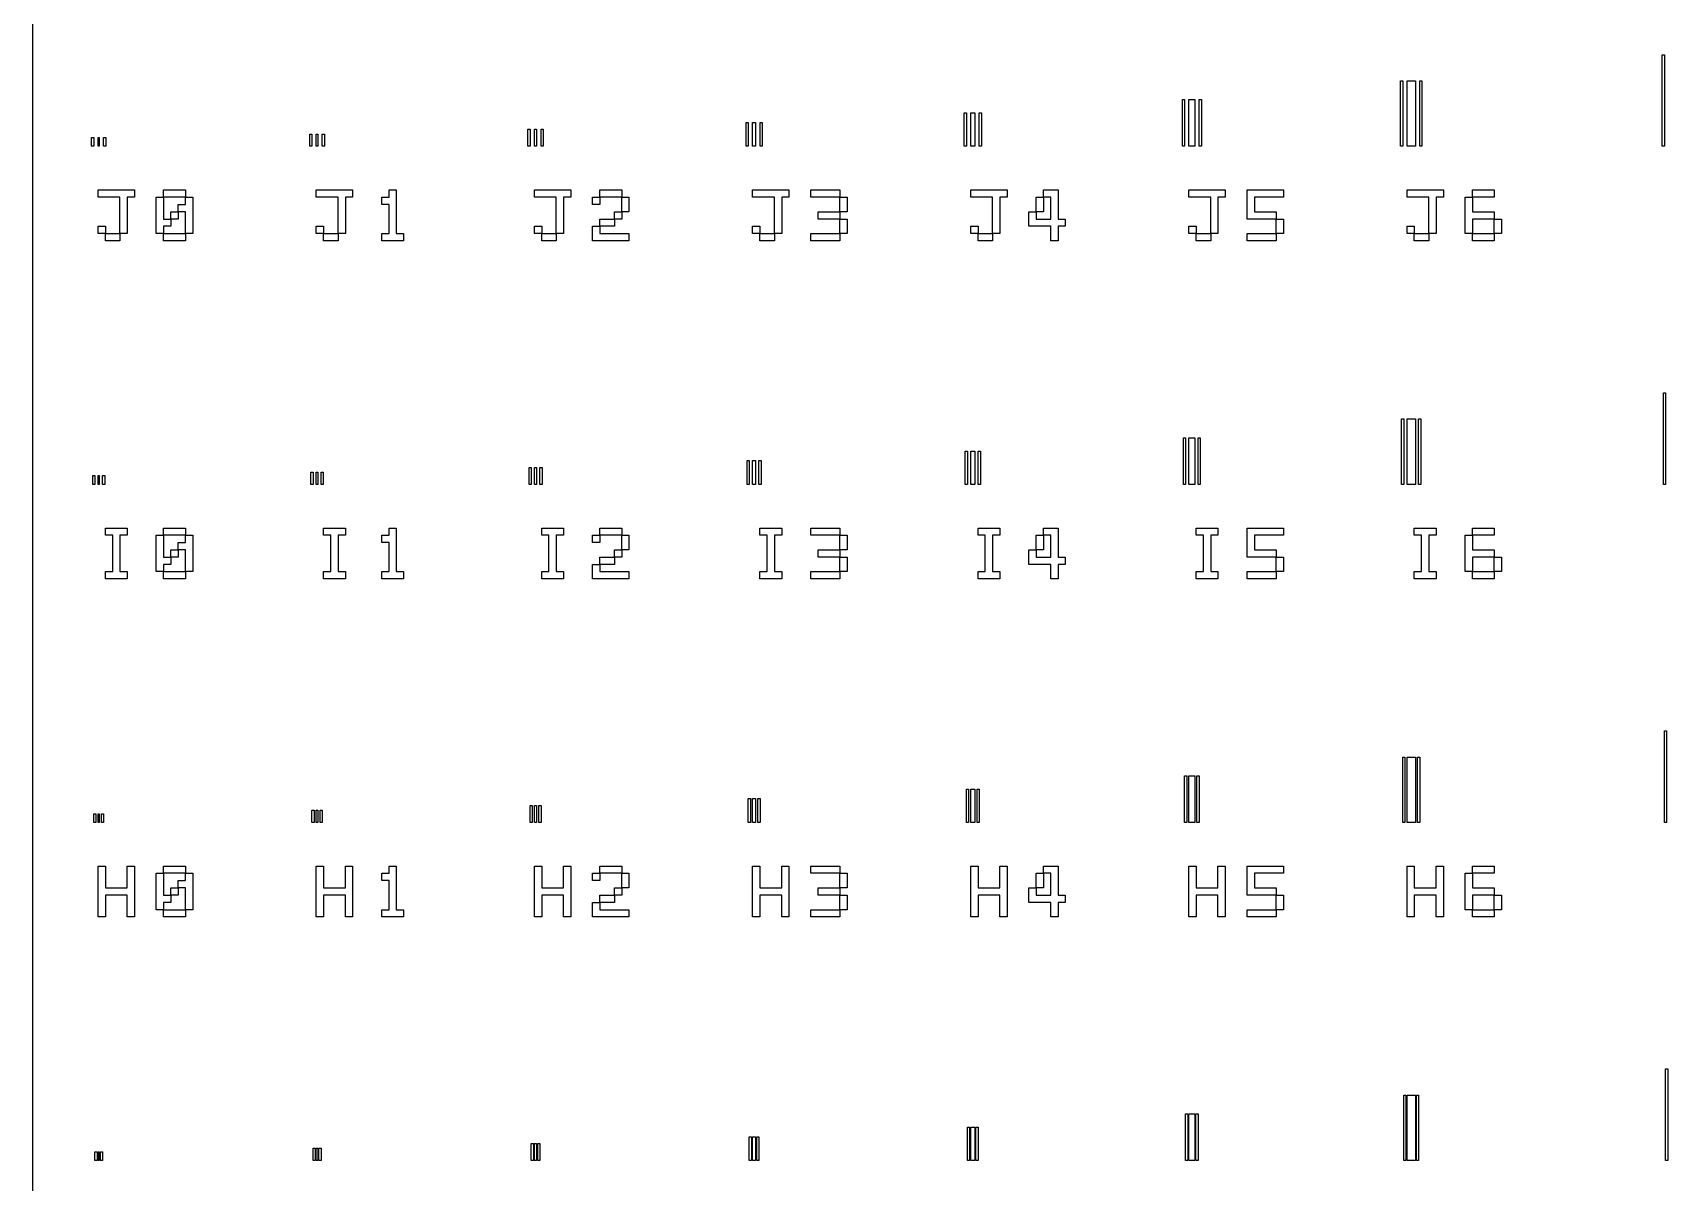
# Model space of a CAD drawing. Extents: x 0 to 3000, y 0 to 2000.
# Drawn here: x 0 to 750, y 990 to 1517 of the extents above; entities that cross this region are included whole.
import ezdxf

# ---------------------------------------------------------------- set-up
doc = ezdxf.new("R2010")
doc.units = 0
doc.layers.add('L0D0', color=2, linetype='CONTINUOUS')
doc.layers.add('L1D0', color=1, linetype='CONTINUOUS')

msp = doc.modelspace()

# ---------------------------------------------------------------- linework, layer by layer
at = {"layer": 'L0D0'}
msp.add_lwpolyline([(0, 0), (0, 2000), (3000, 2000), (3000, 0)], close=True, dxfattribs=at)
at = {"layer": 'L1D0'}
for points in [[(747, 1465), (747, 1507), (748, 1507), (748, 1465)], [(627, 1465), (627, 1495), (628, 1495), (628, 1465)], [(630, 1465), (630, 1495), (633.8, 1495), (633.8, 1465)], [(635.8, 1465), (635.8, 1495), (636.8, 1495), (636.8, 1465)], [(527, 1465), (527, 1486.4), (528, 1486.4), (528, 1465)], [(530, 1465), (530, 1486.4), (532.7, 1486.4), (532.7, 1465)], [(534.7, 1465), (534.7, 1486.4), (535.7, 1486.4), (535.7, 1465)], [(427, 1465), (427, 1480.3), (428, 1480.3), (428, 1465)], [(430, 1465), (430, 1480.3), (431.9, 1480.3), (431.9, 1465)], [(433.9, 1465), (433.9, 1480.3), (434.9, 1480.3), (434.9, 1465)], [(127, 1465), (127, 1470.6), (128, 1470.6), (128, 1465)], [(130, 1465), (130, 1470.6), (130.7, 1470.6), (130.7, 1465)], [(132.7, 1465), (132.7, 1470.6), (133.7, 1470.6), (133.7, 1465)], [(227, 1465), (227, 1472.8), (228, 1472.8), (228, 1465)], [(230, 1465), (230, 1472.8), (231, 1472.8), (231, 1465)], [(233, 1465), (233, 1472.8), (234, 1472.8), (234, 1465)], [(327, 1465), (327, 1475.9), (328, 1475.9), (328, 1465)], [(330, 1465), (330, 1475.9), (331.4, 1475.9), (331.4, 1465)], [(333.4, 1465), (333.4, 1475.9), (334.4, 1475.9), (334.4, 1465)], [(27, 1465), (27, 1469), (28, 1469), (28, 1465)], [(30, 1465), (30, 1469), (30.5, 1469), (30.5, 1465)], [(32.5, 1465), (32.5, 1469), (33.5, 1469), (33.5, 1465)], [(40, 1425), (40, 1428.333), (40, 1431.667), (40, 1435), (40, 1438.333), (40, 1441.667), (36.667, 1441.667), (33.333, 1441.667), (30, 1441.667), (30, 1445), (33.333, 1445), (36.667, 1445), (40, 1445), (43.333, 1445), (46.667, 1445), (46.667, 1441.667), (43.333, 1441.667), (43.333, 1438.333), (43.333, 1435), (43.333, 1431.667), (43.333, 1428.333), (43.333, 1425)], [(56.667, 1425), (56.667, 1428.333), (56.667, 1431.667), (56.667, 1435), (56.667, 1438.333), (56.667, 1441.667), (60, 1441.667), (60, 1438.333), (60, 1435), (60, 1431.667), (63.333, 1431.667), (63.333, 1428.333), (60, 1428.333), (60, 1425)], [(60, 1441.667), (60, 1445), (63.333, 1445), (66.667, 1445), (70, 1445), (70, 1441.667), (66.667, 1441.667), (63.333, 1441.667)], [(70, 1425), (70, 1428.333), (70, 1431.667), (70, 1435), (66.667, 1435), (66.667, 1438.333), (70, 1438.333), (70, 1441.667), (73.333, 1441.667), (73.333, 1438.333), (73.333, 1435), (73.333, 1431.667), (73.333, 1428.333), (73.333, 1425)], [(140, 1425), (140, 1428.333), (140, 1431.667), (140, 1435), (140, 1438.333), (140, 1441.667), (136.667, 1441.667), (133.333, 1441.667), (130, 1441.667), (130, 1445), (133.333, 1445), (136.667, 1445), (140, 1445), (143.333, 1445), (146.667, 1445), (146.667, 1441.667), (143.333, 1441.667), (143.333, 1438.333), (143.333, 1435), (143.333, 1431.667), (143.333, 1428.333), (143.333, 1425)], [(160, 1421.667), (160, 1425), (163.333, 1425), (163.333, 1428.333), (163.333, 1431.667), (163.333, 1435), (163.333, 1438.333), (160, 1438.333), (160, 1441.667), (163.333, 1441.667), (163.333, 1445), (166.667, 1445), (166.667, 1441.667), (166.667, 1438.333), (166.667, 1435), (166.667, 1431.667), (166.667, 1428.333), (166.667, 1425), (170, 1425), (170, 1421.667), (166.667, 1421.667), (163.333, 1421.667)], [(240, 1425), (240, 1428.333), (240, 1431.667), (240, 1435), (240, 1438.333), (240, 1441.667), (236.667, 1441.667), (233.333, 1441.667), (230, 1441.667), (230, 1445), (233.333, 1445), (236.667, 1445), (240, 1445), (243.333, 1445), (246.667, 1445), (246.667, 1441.667), (243.333, 1441.667), (243.333, 1438.333), (243.333, 1435), (243.333, 1431.667), (243.333, 1428.333), (243.333, 1425)], [(256.667, 1438.333), (256.667, 1441.667), (260, 1441.667), (260, 1438.333)], [(260, 1441.667), (260, 1445), (263.333, 1445), (266.667, 1445), (270, 1445), (270, 1441.667), (266.667, 1441.667), (263.333, 1441.667)], [(270, 1435), (270, 1438.333), (270, 1441.667), (273.333, 1441.667), (273.333, 1438.333), (273.333, 1435)], [(340, 1425), (340, 1428.333), (340, 1431.667), (340, 1435), (340, 1438.333), (340, 1441.667), (336.667, 1441.667), (333.333, 1441.667), (330, 1441.667), (330, 1445), (333.333, 1445), (336.667, 1445), (340, 1445), (343.333, 1445), (346.667, 1445), (346.667, 1441.667), (343.333, 1441.667), (343.333, 1438.333), (343.333, 1435), (343.333, 1431.667), (343.333, 1428.333), (343.333, 1425)], [(356.667, 1441.667), (356.667, 1445), (360, 1445), (363.333, 1445), (366.667, 1445), (370, 1445), (370, 1441.667), (366.667, 1441.667), (363.333, 1441.667), (360, 1441.667)], [(370, 1435), (370, 1438.333), (370, 1441.667), (373.333, 1441.667), (373.333, 1438.333), (373.333, 1435)], [(440, 1425), (440, 1428.333), (440, 1431.667), (440, 1435), (440, 1438.333), (440, 1441.667), (436.667, 1441.667), (433.333, 1441.667), (430, 1441.667), (430, 1445), (433.333, 1445), (436.667, 1445), (440, 1445), (443.333, 1445), (446.667, 1445), (446.667, 1441.667), (443.333, 1441.667), (443.333, 1438.333), (443.333, 1435), (443.333, 1431.667), (443.333, 1428.333), (443.333, 1425)], [(466.667, 1421.667), (466.667, 1425), (466.667, 1428.333), (463.333, 1428.333), (460, 1428.333), (456.667, 1428.333), (456.667, 1431.667), (456.667, 1435), (460, 1435), (460, 1431.667), (463.333, 1431.667), (466.667, 1431.667), (466.667, 1435), (466.667, 1438.333), (466.667, 1441.667), (463.333, 1441.667), (463.333, 1445), (466.667, 1445), (470, 1445), (470, 1441.667), (470, 1438.333), (470, 1435), (470, 1431.667), (473.333, 1431.667), (473.333, 1428.333), (470, 1428.333), (470, 1425), (470, 1421.667)], [(460, 1435), (460, 1438.333), (460, 1441.667), (463.333, 1441.667), (463.333, 1438.333), (463.333, 1435)], [(540, 1425), (540, 1428.333), (540, 1431.667), (540, 1435), (540, 1438.333), (540, 1441.667), (536.667, 1441.667), (533.333, 1441.667), (530, 1441.667), (530, 1445), (533.333, 1445), (536.667, 1445), (540, 1445), (543.333, 1445), (546.667, 1445), (546.667, 1441.667), (543.333, 1441.667), (543.333, 1438.333), (543.333, 1435), (543.333, 1431.667), (543.333, 1428.333), (543.333, 1425)], [(556.667, 1431.667), (556.667, 1435), (556.667, 1438.333), (556.667, 1441.667), (556.667, 1445), (560, 1445), (563.333, 1445), (566.667, 1445), (570, 1445), (573.333, 1445), (573.333, 1441.667), (570, 1441.667), (566.667, 1441.667), (563.333, 1441.667), (560, 1441.667), (560, 1438.333), (560, 1435), (563.333, 1435), (566.667, 1435), (570, 1435), (570, 1431.667), (566.667, 1431.667), (563.333, 1431.667), (560, 1431.667)], [(640, 1425), (640, 1428.333), (640, 1431.667), (640, 1435), (640, 1438.333), (640, 1441.667), (636.667, 1441.667), (633.333, 1441.667), (630, 1441.667), (630, 1445), (633.333, 1445), (636.667, 1445), (640, 1445), (643.333, 1445), (646.667, 1445), (646.667, 1441.667), (643.333, 1441.667), (643.333, 1438.333), (643.333, 1435), (643.333, 1431.667), (643.333, 1428.333), (643.333, 1425)], [(656.667, 1425), (656.667, 1428.333), (656.667, 1431.667), (656.667, 1435), (656.667, 1438.333), (656.667, 1441.667), (660, 1441.667), (660, 1438.333), (660, 1435), (663.333, 1435), (666.667, 1435), (670, 1435), (670, 1431.667), (666.667, 1431.667), (663.333, 1431.667), (660, 1431.667), (660, 1428.333), (660, 1425)], [(660, 1441.667), (660, 1445), (663.333, 1445), (666.667, 1445), (670, 1445), (670, 1441.667), (666.667, 1441.667), (663.333, 1441.667)], [(63.333, 1431.667), (63.333, 1435), (66.667, 1435), (66.667, 1431.667)], [(266.667, 1431.667), (266.667, 1435), (270, 1435), (270, 1431.667)], [(360, 1431.667), (360, 1435), (363.333, 1435), (366.667, 1435), (370, 1435), (370, 1431.667), (366.667, 1431.667), (363.333, 1431.667)], [(30, 1425), (30, 1428.333), (33.333, 1428.333), (33.333, 1425)], [(33.333, 1421.667), (33.333, 1425), (36.667, 1425), (40, 1425), (40, 1421.667), (36.667, 1421.667)], [(60, 1421.667), (60, 1425), (63.333, 1425), (66.667, 1425), (70, 1425), (70, 1421.667), (66.667, 1421.667), (63.333, 1421.667)], [(130, 1425), (130, 1428.333), (133.333, 1428.333), (133.333, 1425)], [(133.333, 1421.667), (133.333, 1425), (136.667, 1425), (140, 1425), (140, 1421.667), (136.667, 1421.667)], [(230, 1425), (230, 1428.333), (233.333, 1428.333), (233.333, 1425)], [(233.333, 1421.667), (233.333, 1425), (236.667, 1425), (240, 1425), (240, 1421.667), (236.667, 1421.667)], [(256.667, 1421.667), (256.667, 1425), (256.667, 1428.333), (260, 1428.333), (260, 1425), (263.333, 1425), (266.667, 1425), (270, 1425), (273.333, 1425), (273.333, 1421.667), (270, 1421.667), (266.667, 1421.667), (263.333, 1421.667), (260, 1421.667)], [(260, 1428.333), (260, 1431.667), (263.333, 1431.667), (266.667, 1431.667), (266.667, 1428.333), (263.333, 1428.333)], [(330, 1425), (330, 1428.333), (333.333, 1428.333), (333.333, 1425)], [(333.333, 1421.667), (333.333, 1425), (336.667, 1425), (340, 1425), (340, 1421.667), (336.667, 1421.667)], [(356.667, 1421.667), (356.667, 1425), (360, 1425), (363.333, 1425), (366.667, 1425), (370, 1425), (370, 1421.667), (366.667, 1421.667), (363.333, 1421.667), (360, 1421.667)], [(370, 1425), (370, 1428.333), (370, 1431.667), (373.333, 1431.667), (373.333, 1428.333), (373.333, 1425)], [(430, 1425), (430, 1428.333), (433.333, 1428.333), (433.333, 1425)], [(433.333, 1421.667), (433.333, 1425), (436.667, 1425), (440, 1425), (440, 1421.667), (436.667, 1421.667)], [(530, 1425), (530, 1428.333), (533.333, 1428.333), (533.333, 1425)], [(533.333, 1421.667), (533.333, 1425), (536.667, 1425), (540, 1425), (540, 1421.667), (536.667, 1421.667)], [(556.667, 1421.667), (556.667, 1425), (560, 1425), (563.333, 1425), (566.667, 1425), (570, 1425), (570, 1421.667), (566.667, 1421.667), (563.333, 1421.667), (560, 1421.667)], [(570, 1425), (570, 1428.333), (570, 1431.667), (573.333, 1431.667), (573.333, 1428.333), (573.333, 1425)], [(630, 1425), (630, 1428.333), (633.333, 1428.333), (633.333, 1425)], [(633.333, 1421.667), (633.333, 1425), (636.667, 1425), (640, 1425), (640, 1421.667), (636.667, 1421.667)], [(660, 1421.667), (660, 1425), (663.333, 1425), (666.667, 1425), (670, 1425), (670, 1421.667), (666.667, 1421.667), (663.333, 1421.667)], [(670, 1425), (670, 1428.333), (670, 1431.667), (673.333, 1431.667), (673.333, 1428.333), (673.333, 1425)], [(747.5, 1310), (747.5, 1352), (748.5, 1352), (748.5, 1310)], [(627.5, 1310), (627.5, 1340), (628.5, 1340), (628.5, 1310)], [(630, 1310), (630, 1340), (633.8, 1340), (633.8, 1310)], [(635.3, 1310), (635.3, 1340), (636.3, 1340), (636.3, 1310)], [(527.5, 1310), (527.5, 1331.4), (528.5, 1331.4), (528.5, 1310)], [(530, 1310), (530, 1331.4), (532.7, 1331.4), (532.7, 1310)], [(534.2, 1310), (534.2, 1331.4), (535.2, 1331.4), (535.2, 1310)], [(327.5, 1310), (327.5, 1320.9), (328.5, 1320.9), (328.5, 1310)], [(330, 1310), (330, 1320.9), (331.4, 1320.9), (331.4, 1310)], [(332.9, 1310), (332.9, 1320.9), (333.9, 1320.9), (333.9, 1310)], [(427.5, 1310), (427.5, 1325.3), (428.5, 1325.3), (428.5, 1310)], [(430, 1310), (430, 1325.3), (431.9, 1325.3), (431.9, 1310)], [(433.4, 1310), (433.4, 1325.3), (434.4, 1325.3), (434.4, 1310)], [(27.5, 1310), (27.5, 1314), (28.5, 1314), (28.5, 1310)], [(30, 1310), (30, 1314), (30.5, 1314), (30.5, 1310)], [(32, 1310), (32, 1314), (33, 1314), (33, 1310)], [(127.5, 1310), (127.5, 1315.6), (128.5, 1315.6), (128.5, 1310)], [(130, 1310), (130, 1315.6), (130.7, 1315.6), (130.7, 1310)], [(132.2, 1310), (132.2, 1315.6), (133.2, 1315.6), (133.2, 1310)], [(227.5, 1310), (227.5, 1317.8), (228.5, 1317.8), (228.5, 1310)], [(230, 1310), (230, 1317.8), (231, 1317.8), (231, 1310)], [(232.5, 1310), (232.5, 1317.8), (233.5, 1317.8), (233.5, 1310)], [(33.333, 1266.667), (33.333, 1270), (36.667, 1270), (36.667, 1273.333), (36.667, 1276.667), (36.667, 1280), (36.667, 1283.333), (36.667, 1286.667), (33.333, 1286.667), (33.333, 1290), (36.667, 1290), (40, 1290), (43.333, 1290), (43.333, 1286.667), (40, 1286.667), (40, 1283.333), (40, 1280), (40, 1276.667), (40, 1273.333), (40, 1270), (43.333, 1270), (43.333, 1266.667), (40, 1266.667), (36.667, 1266.667)], [(60, 1286.667), (60, 1290), (63.333, 1290), (66.667, 1290), (70, 1290), (70, 1286.667), (66.667, 1286.667), (63.333, 1286.667)], [(133.333, 1266.667), (133.333, 1270), (136.667, 1270), (136.667, 1273.333), (136.667, 1276.667), (136.667, 1280), (136.667, 1283.333), (136.667, 1286.667), (133.333, 1286.667), (133.333, 1290), (136.667, 1290), (140, 1290), (143.333, 1290), (143.333, 1286.667), (140, 1286.667), (140, 1283.333), (140, 1280), (140, 1276.667), (140, 1273.333), (140, 1270), (143.333, 1270), (143.333, 1266.667), (140, 1266.667), (136.667, 1266.667)], [(160, 1266.667), (160, 1270), (163.333, 1270), (163.333, 1273.333), (163.333, 1276.667), (163.333, 1280), (163.333, 1283.333), (160, 1283.333), (160, 1286.667), (163.333, 1286.667), (163.333, 1290), (166.667, 1290), (166.667, 1286.667), (166.667, 1283.333), (166.667, 1280), (166.667, 1276.667), (166.667, 1273.333), (166.667, 1270), (170, 1270), (170, 1266.667), (166.667, 1266.667), (163.333, 1266.667)], [(233.333, 1266.667), (233.333, 1270), (236.667, 1270), (236.667, 1273.333), (236.667, 1276.667), (236.667, 1280), (236.667, 1283.333), (236.667, 1286.667), (233.333, 1286.667), (233.333, 1290), (236.667, 1290), (240, 1290), (243.333, 1290), (243.333, 1286.667), (240, 1286.667), (240, 1283.333), (240, 1280), (240, 1276.667), (240, 1273.333), (240, 1270), (243.333, 1270), (243.333, 1266.667), (240, 1266.667), (236.667, 1266.667)], [(260, 1286.667), (260, 1290), (263.333, 1290), (266.667, 1290), (270, 1290), (270, 1286.667), (266.667, 1286.667), (263.333, 1286.667)], [(333.333, 1266.667), (333.333, 1270), (336.667, 1270), (336.667, 1273.333), (336.667, 1276.667), (336.667, 1280), (336.667, 1283.333), (336.667, 1286.667), (333.333, 1286.667), (333.333, 1290), (336.667, 1290), (340, 1290), (343.333, 1290), (343.333, 1286.667), (340, 1286.667), (340, 1283.333), (340, 1280), (340, 1276.667), (340, 1273.333), (340, 1270), (343.333, 1270), (343.333, 1266.667), (340, 1266.667), (336.667, 1266.667)], [(356.667, 1286.667), (356.667, 1290), (360, 1290), (363.333, 1290), (366.667, 1290), (370, 1290), (370, 1286.667), (366.667, 1286.667), (363.333, 1286.667), (360, 1286.667)], [(433.333, 1266.667), (433.333, 1270), (436.667, 1270), (436.667, 1273.333), (436.667, 1276.667), (436.667, 1280), (436.667, 1283.333), (436.667, 1286.667), (433.333, 1286.667), (433.333, 1290), (436.667, 1290), (440, 1290), (443.333, 1290), (443.333, 1286.667), (440, 1286.667), (440, 1283.333), (440, 1280), (440, 1276.667), (440, 1273.333), (440, 1270), (443.333, 1270), (443.333, 1266.667), (440, 1266.667), (436.667, 1266.667)], [(466.667, 1266.667), (466.667, 1270), (466.667, 1273.333), (463.333, 1273.333), (460, 1273.333), (456.667, 1273.333), (456.667, 1276.667), (456.667, 1280), (460, 1280), (460, 1276.667), (463.333, 1276.667), (466.667, 1276.667), (466.667, 1280), (466.667, 1283.333), (466.667, 1286.667), (463.333, 1286.667), (463.333, 1290), (466.667, 1290), (470, 1290), (470, 1286.667), (470, 1283.333), (470, 1280), (470, 1276.667), (473.333, 1276.667), (473.333, 1273.333), (470, 1273.333), (470, 1270), (470, 1266.667)], [(533.333, 1266.667), (533.333, 1270), (536.667, 1270), (536.667, 1273.333), (536.667, 1276.667), (536.667, 1280), (536.667, 1283.333), (536.667, 1286.667), (533.333, 1286.667), (533.333, 1290), (536.667, 1290), (540, 1290), (543.333, 1290), (543.333, 1286.667), (540, 1286.667), (540, 1283.333), (540, 1280), (540, 1276.667), (540, 1273.333), (540, 1270), (543.333, 1270), (543.333, 1266.667), (540, 1266.667), (536.667, 1266.667)], [(556.667, 1276.667), (556.667, 1280), (556.667, 1283.333), (556.667, 1286.667), (556.667, 1290), (560, 1290), (563.333, 1290), (566.667, 1290), (570, 1290), (573.333, 1290), (573.333, 1286.667), (570, 1286.667), (566.667, 1286.667), (563.333, 1286.667), (560, 1286.667), (560, 1283.333), (560, 1280), (563.333, 1280), (566.667, 1280), (570, 1280), (570, 1276.667), (566.667, 1276.667), (563.333, 1276.667), (560, 1276.667)], [(633.333, 1266.667), (633.333, 1270), (636.667, 1270), (636.667, 1273.333), (636.667, 1276.667), (636.667, 1280), (636.667, 1283.333), (636.667, 1286.667), (633.333, 1286.667), (633.333, 1290), (636.667, 1290), (640, 1290), (643.333, 1290), (643.333, 1286.667), (640, 1286.667), (640, 1283.333), (640, 1280), (640, 1276.667), (640, 1273.333), (640, 1270), (643.333, 1270), (643.333, 1266.667), (640, 1266.667), (636.667, 1266.667)], [(660, 1286.667), (660, 1290), (663.333, 1290), (666.667, 1290), (670, 1290), (670, 1286.667), (666.667, 1286.667), (663.333, 1286.667)], [(56.667, 1270), (56.667, 1273.333), (56.667, 1276.667), (56.667, 1280), (56.667, 1283.333), (56.667, 1286.667), (60, 1286.667), (60, 1283.333), (60, 1280), (60, 1276.667), (63.333, 1276.667), (63.333, 1273.333), (60, 1273.333), (60, 1270)], [(70, 1270), (70, 1273.333), (70, 1276.667), (70, 1280), (66.667, 1280), (66.667, 1283.333), (70, 1283.333), (70, 1286.667), (73.333, 1286.667), (73.333, 1283.333), (73.333, 1280), (73.333, 1276.667), (73.333, 1273.333), (73.333, 1270)], [(256.667, 1283.333), (256.667, 1286.667), (260, 1286.667), (260, 1283.333)], [(270, 1280), (270, 1283.333), (270, 1286.667), (273.333, 1286.667), (273.333, 1283.333), (273.333, 1280)], [(370, 1280), (370, 1283.333), (370, 1286.667), (373.333, 1286.667), (373.333, 1283.333), (373.333, 1280)], [(460, 1280), (460, 1283.333), (460, 1286.667), (463.333, 1286.667), (463.333, 1283.333), (463.333, 1280)], [(656.667, 1270), (656.667, 1273.333), (656.667, 1276.667), (656.667, 1280), (656.667, 1283.333), (656.667, 1286.667), (660, 1286.667), (660, 1283.333), (660, 1280), (663.333, 1280), (666.667, 1280), (670, 1280), (670, 1276.667), (666.667, 1276.667), (663.333, 1276.667), (660, 1276.667), (660, 1273.333), (660, 1270)], [(63.333, 1276.667), (63.333, 1280), (66.667, 1280), (66.667, 1276.667)], [(260, 1273.333), (260, 1276.667), (263.333, 1276.667), (266.667, 1276.667), (266.667, 1273.333), (263.333, 1273.333)], [(266.667, 1276.667), (266.667, 1280), (270, 1280), (270, 1276.667)], [(360, 1276.667), (360, 1280), (363.333, 1280), (366.667, 1280), (370, 1280), (370, 1276.667), (366.667, 1276.667), (363.333, 1276.667)], [(370, 1270), (370, 1273.333), (370, 1276.667), (373.333, 1276.667), (373.333, 1273.333), (373.333, 1270)], [(570, 1270), (570, 1273.333), (570, 1276.667), (573.333, 1276.667), (573.333, 1273.333), (573.333, 1270)], [(670, 1270), (670, 1273.333), (670, 1276.667), (673.333, 1276.667), (673.333, 1273.333), (673.333, 1270)], [(60, 1266.667), (60, 1270), (63.333, 1270), (66.667, 1270), (70, 1270), (70, 1266.667), (66.667, 1266.667), (63.333, 1266.667)], [(256.667, 1266.667), (256.667, 1270), (256.667, 1273.333), (260, 1273.333), (260, 1270), (263.333, 1270), (266.667, 1270), (270, 1270), (273.333, 1270), (273.333, 1266.667), (270, 1266.667), (266.667, 1266.667), (263.333, 1266.667), (260, 1266.667)], [(356.667, 1266.667), (356.667, 1270), (360, 1270), (363.333, 1270), (366.667, 1270), (370, 1270), (370, 1266.667), (366.667, 1266.667), (363.333, 1266.667), (360, 1266.667)], [(556.667, 1266.667), (556.667, 1270), (560, 1270), (563.333, 1270), (566.667, 1270), (570, 1270), (570, 1266.667), (566.667, 1266.667), (563.333, 1266.667), (560, 1266.667)], [(660, 1266.667), (660, 1270), (663.333, 1270), (666.667, 1270), (670, 1270), (670, 1266.667), (666.667, 1266.667), (663.333, 1266.667)], [(748, 1155), (748, 1197), (749, 1197), (749, 1155)], [(628, 1155), (628, 1185), (629, 1185), (629, 1155)], [(630, 1155), (630, 1185), (633.8, 1185), (633.8, 1155)], [(634.8, 1155), (634.8, 1185), (635.8, 1185), (635.8, 1155)], [(428, 1155), (428, 1170.3), (429, 1170.3), (429, 1155)], [(430, 1155), (430, 1170.3), (431.9, 1170.3), (431.9, 1155)], [(432.9, 1155), (432.9, 1170.3), (433.9, 1170.3), (433.9, 1155)], [(528, 1155), (528, 1176.4), (529, 1176.4), (529, 1155)], [(530, 1155), (530, 1176.4), (532.7, 1176.4), (532.7, 1155)], [(533.7, 1155), (533.7, 1176.4), (534.7, 1176.4), (534.7, 1155)], [(228, 1155), (228, 1162.8), (229, 1162.8), (229, 1155)], [(230, 1155), (230, 1162.8), (231, 1162.8), (231, 1155)], [(232, 1155), (232, 1162.8), (233, 1162.8), (233, 1155)], [(328, 1155), (328, 1165.9), (329, 1165.9), (329, 1155)], [(330, 1155), (330, 1165.9), (331.4, 1165.9), (331.4, 1155)], [(332.4, 1155), (332.4, 1165.9), (333.4, 1165.9), (333.4, 1155)], [(28, 1155), (28, 1159), (29, 1159), (29, 1155)], [(30, 1155), (30, 1159), (30.5, 1159), (30.5, 1155)], [(31.5, 1155), (31.5, 1159), (32.5, 1159), (32.5, 1155)], [(128, 1155), (128, 1160.6), (129, 1160.6), (129, 1155)], [(130, 1155), (130, 1160.6), (130.7, 1160.6), (130.7, 1155)], [(131.7, 1155), (131.7, 1160.6), (132.7, 1160.6), (132.7, 1155)], [(30, 1111.667), (30, 1115), (30, 1118.333), (30, 1121.667), (30, 1125), (30, 1128.333), (30, 1131.667), (30, 1135), (33.333, 1135), (33.333, 1131.667), (33.333, 1128.333), (33.333, 1125), (36.667, 1125), (40, 1125), (43.333, 1125), (43.333, 1128.333), (43.333, 1131.667), (43.333, 1135), (46.667, 1135), (46.667, 1131.667), (46.667, 1128.333), (46.667, 1125), (46.667, 1121.667), (46.667, 1118.333), (46.667, 1115), (46.667, 1111.667), (43.333, 1111.667), (43.333, 1115), (43.333, 1118.333), (43.333, 1121.667), (40, 1121.667), (36.667, 1121.667), (33.333, 1121.667), (33.333, 1118.333), (33.333, 1115), (33.333, 1111.667)], [(60, 1131.667), (60, 1135), (63.333, 1135), (66.667, 1135), (70, 1135), (70, 1131.667), (66.667, 1131.667), (63.333, 1131.667)], [(130, 1111.667), (130, 1115), (130, 1118.333), (130, 1121.667), (130, 1125), (130, 1128.333), (130, 1131.667), (130, 1135), (133.333, 1135), (133.333, 1131.667), (133.333, 1128.333), (133.333, 1125), (136.667, 1125), (140, 1125), (143.333, 1125), (143.333, 1128.333), (143.333, 1131.667), (143.333, 1135), (146.667, 1135), (146.667, 1131.667), (146.667, 1128.333), (146.667, 1125), (146.667, 1121.667), (146.667, 1118.333), (146.667, 1115), (146.667, 1111.667), (143.333, 1111.667), (143.333, 1115), (143.333, 1118.333), (143.333, 1121.667), (140, 1121.667), (136.667, 1121.667), (133.333, 1121.667), (133.333, 1118.333), (133.333, 1115), (133.333, 1111.667)], [(160, 1111.667), (160, 1115), (163.333, 1115), (163.333, 1118.333), (163.333, 1121.667), (163.333, 1125), (163.333, 1128.333), (160, 1128.333), (160, 1131.667), (163.333, 1131.667), (163.333, 1135), (166.667, 1135), (166.667, 1131.667), (166.667, 1128.333), (166.667, 1125), (166.667, 1121.667), (166.667, 1118.333), (166.667, 1115), (170, 1115), (170, 1111.667), (166.667, 1111.667), (163.333, 1111.667)], [(230, 1111.667), (230, 1115), (230, 1118.333), (230, 1121.667), (230, 1125), (230, 1128.333), (230, 1131.667), (230, 1135), (233.333, 1135), (233.333, 1131.667), (233.333, 1128.333), (233.333, 1125), (236.667, 1125), (240, 1125), (243.333, 1125), (243.333, 1128.333), (243.333, 1131.667), (243.333, 1135), (246.667, 1135), (246.667, 1131.667), (246.667, 1128.333), (246.667, 1125), (246.667, 1121.667), (246.667, 1118.333), (246.667, 1115), (246.667, 1111.667), (243.333, 1111.667), (243.333, 1115), (243.333, 1118.333), (243.333, 1121.667), (240, 1121.667), (236.667, 1121.667), (233.333, 1121.667), (233.333, 1118.333), (233.333, 1115), (233.333, 1111.667)], [(260, 1131.667), (260, 1135), (263.333, 1135), (266.667, 1135), (270, 1135), (270, 1131.667), (266.667, 1131.667), (263.333, 1131.667)], [(330, 1111.667), (330, 1115), (330, 1118.333), (330, 1121.667), (330, 1125), (330, 1128.333), (330, 1131.667), (330, 1135), (333.333, 1135), (333.333, 1131.667), (333.333, 1128.333), (333.333, 1125), (336.667, 1125), (340, 1125), (343.333, 1125), (343.333, 1128.333), (343.333, 1131.667), (343.333, 1135), (346.667, 1135), (346.667, 1131.667), (346.667, 1128.333), (346.667, 1125), (346.667, 1121.667), (346.667, 1118.333), (346.667, 1115), (346.667, 1111.667), (343.333, 1111.667), (343.333, 1115), (343.333, 1118.333), (343.333, 1121.667), (340, 1121.667), (336.667, 1121.667), (333.333, 1121.667), (333.333, 1118.333), (333.333, 1115), (333.333, 1111.667)], [(356.667, 1131.667), (356.667, 1135), (360, 1135), (363.333, 1135), (366.667, 1135), (370, 1135), (370, 1131.667), (366.667, 1131.667), (363.333, 1131.667), (360, 1131.667)], [(430, 1111.667), (430, 1115), (430, 1118.333), (430, 1121.667), (430, 1125), (430, 1128.333), (430, 1131.667), (430, 1135), (433.333, 1135), (433.333, 1131.667), (433.333, 1128.333), (433.333, 1125), (436.667, 1125), (440, 1125), (443.333, 1125), (443.333, 1128.333), (443.333, 1131.667), (443.333, 1135), (446.667, 1135), (446.667, 1131.667), (446.667, 1128.333), (446.667, 1125), (446.667, 1121.667), (446.667, 1118.333), (446.667, 1115), (446.667, 1111.667), (443.333, 1111.667), (443.333, 1115), (443.333, 1118.333), (443.333, 1121.667), (440, 1121.667), (436.667, 1121.667), (433.333, 1121.667), (433.333, 1118.333), (433.333, 1115), (433.333, 1111.667)], [(466.667, 1111.667), (466.667, 1115), (466.667, 1118.333), (463.333, 1118.333), (460, 1118.333), (456.667, 1118.333), (456.667, 1121.667), (456.667, 1125), (460, 1125), (460, 1121.667), (463.333, 1121.667), (466.667, 1121.667), (466.667, 1125), (466.667, 1128.333), (466.667, 1131.667), (463.333, 1131.667), (463.333, 1135), (466.667, 1135), (470, 1135), (470, 1131.667), (470, 1128.333), (470, 1125), (470, 1121.667), (473.333, 1121.667), (473.333, 1118.333), (470, 1118.333), (470, 1115), (470, 1111.667)], [(530, 1111.667), (530, 1115), (530, 1118.333), (530, 1121.667), (530, 1125), (530, 1128.333), (530, 1131.667), (530, 1135), (533.333, 1135), (533.333, 1131.667), (533.333, 1128.333), (533.333, 1125), (536.667, 1125), (540, 1125), (543.333, 1125), (543.333, 1128.333), (543.333, 1131.667), (543.333, 1135), (546.667, 1135), (546.667, 1131.667), (546.667, 1128.333), (546.667, 1125), (546.667, 1121.667), (546.667, 1118.333), (546.667, 1115), (546.667, 1111.667), (543.333, 1111.667), (543.333, 1115), (543.333, 1118.333), (543.333, 1121.667), (540, 1121.667), (536.667, 1121.667), (533.333, 1121.667), (533.333, 1118.333), (533.333, 1115), (533.333, 1111.667)], [(556.667, 1121.667), (556.667, 1125), (556.667, 1128.333), (556.667, 1131.667), (556.667, 1135), (560, 1135), (563.333, 1135), (566.667, 1135), (570, 1135), (573.333, 1135), (573.333, 1131.667), (570, 1131.667), (566.667, 1131.667), (563.333, 1131.667), (560, 1131.667), (560, 1128.333), (560, 1125), (563.333, 1125), (566.667, 1125), (570, 1125), (570, 1121.667), (566.667, 1121.667), (563.333, 1121.667), (560, 1121.667)], [(630, 1111.667), (630, 1115), (630, 1118.333), (630, 1121.667), (630, 1125), (630, 1128.333), (630, 1131.667), (630, 1135), (633.333, 1135), (633.333, 1131.667), (633.333, 1128.333), (633.333, 1125), (636.667, 1125), (640, 1125), (643.333, 1125), (643.333, 1128.333), (643.333, 1131.667), (643.333, 1135), (646.667, 1135), (646.667, 1131.667), (646.667, 1128.333), (646.667, 1125), (646.667, 1121.667), (646.667, 1118.333), (646.667, 1115), (646.667, 1111.667), (643.333, 1111.667), (643.333, 1115), (643.333, 1118.333), (643.333, 1121.667), (640, 1121.667), (636.667, 1121.667), (633.333, 1121.667), (633.333, 1118.333), (633.333, 1115), (633.333, 1111.667)], [(660, 1131.667), (660, 1135), (663.333, 1135), (666.667, 1135), (670, 1135), (670, 1131.667), (666.667, 1131.667), (663.333, 1131.667)], [(56.667, 1115), (56.667, 1118.333), (56.667, 1121.667), (56.667, 1125), (56.667, 1128.333), (56.667, 1131.667), (60, 1131.667), (60, 1128.333), (60, 1125), (60, 1121.667), (63.333, 1121.667), (63.333, 1118.333), (60, 1118.333), (60, 1115)], [(63.333, 1121.667), (63.333, 1125), (66.667, 1125), (66.667, 1121.667)], [(70, 1115), (70, 1118.333), (70, 1121.667), (70, 1125), (66.667, 1125), (66.667, 1128.333), (70, 1128.333), (70, 1131.667), (73.333, 1131.667), (73.333, 1128.333), (73.333, 1125), (73.333, 1121.667), (73.333, 1118.333), (73.333, 1115)], [(256.667, 1128.333), (256.667, 1131.667), (260, 1131.667), (260, 1128.333)], [(266.667, 1121.667), (266.667, 1125), (270, 1125), (270, 1121.667)], [(270, 1125), (270, 1128.333), (270, 1131.667), (273.333, 1131.667), (273.333, 1128.333), (273.333, 1125)], [(360, 1121.667), (360, 1125), (363.333, 1125), (366.667, 1125), (370, 1125), (370, 1121.667), (366.667, 1121.667), (363.333, 1121.667)], [(370, 1125), (370, 1128.333), (370, 1131.667), (373.333, 1131.667), (373.333, 1128.333), (373.333, 1125)], [(460, 1125), (460, 1128.333), (460, 1131.667), (463.333, 1131.667), (463.333, 1128.333), (463.333, 1125)], [(656.667, 1115), (656.667, 1118.333), (656.667, 1121.667), (656.667, 1125), (656.667, 1128.333), (656.667, 1131.667), (660, 1131.667), (660, 1128.333), (660, 1125), (663.333, 1125), (666.667, 1125), (670, 1125), (670, 1121.667), (666.667, 1121.667), (663.333, 1121.667), (660, 1121.667), (660, 1118.333), (660, 1115)], [(256.667, 1111.667), (256.667, 1115), (256.667, 1118.333), (260, 1118.333), (260, 1115), (263.333, 1115), (266.667, 1115), (270, 1115), (273.333, 1115), (273.333, 1111.667), (270, 1111.667), (266.667, 1111.667), (263.333, 1111.667), (260, 1111.667)], [(260, 1118.333), (260, 1121.667), (263.333, 1121.667), (266.667, 1121.667), (266.667, 1118.333), (263.333, 1118.333)], [(370, 1115), (370, 1118.333), (370, 1121.667), (373.333, 1121.667), (373.333, 1118.333), (373.333, 1115)], [(570, 1115), (570, 1118.333), (570, 1121.667), (573.333, 1121.667), (573.333, 1118.333), (573.333, 1115)], [(670, 1115), (670, 1118.333), (670, 1121.667), (673.333, 1121.667), (673.333, 1118.333), (673.333, 1115)], [(60, 1111.667), (60, 1115), (63.333, 1115), (66.667, 1115), (70, 1115), (70, 1111.667), (66.667, 1111.667), (63.333, 1111.667)], [(356.667, 1111.667), (356.667, 1115), (360, 1115), (363.333, 1115), (366.667, 1115), (370, 1115), (370, 1111.667), (366.667, 1111.667), (363.333, 1111.667), (360, 1111.667)], [(556.667, 1111.667), (556.667, 1115), (560, 1115), (563.333, 1115), (566.667, 1115), (570, 1115), (570, 1111.667), (566.667, 1111.667), (563.333, 1111.667), (560, 1111.667)], [(660, 1111.667), (660, 1115), (663.333, 1115), (666.667, 1115), (670, 1115), (670, 1111.667), (666.667, 1111.667), (663.333, 1111.667)], [(748.5, 1000), (748.5, 1042), (749.5, 1042), (749.5, 1000)], [(628.5, 1000), (628.5, 1030), (629.5, 1030), (629.5, 1000)], [(630, 1000), (630, 1030), (633.8, 1030), (633.8, 1000)], [(634.3, 1000), (634.3, 1030), (635.3, 1030), (635.3, 1000)], [(528.5, 1000), (528.5, 1021.4), (529.5, 1021.4), (529.5, 1000)], [(530, 1000), (530, 1021.4), (532.7, 1021.4), (532.7, 1000)], [(533.2, 1000), (533.2, 1021.4), (534.2, 1021.4), (534.2, 1000)], [(428.5, 1000), (428.5, 1015.3), (429.5, 1015.3), (429.5, 1000)], [(430, 1000), (430, 1015.3), (431.9, 1015.3), (431.9, 1000)], [(432.4, 1000), (432.4, 1015.3), (433.4, 1015.3), (433.4, 1000)], [(128.5, 1000), (128.5, 1005.6), (129.5, 1005.6), (129.5, 1000)], [(130, 1000), (130, 1005.6), (130.7, 1005.6), (130.7, 1000)], [(131.2, 1000), (131.2, 1005.6), (132.2, 1005.6), (132.2, 1000)], [(228.5, 1000), (228.5, 1007.8), (229.5, 1007.8), (229.5, 1000)], [(230, 1000), (230, 1007.8), (231, 1007.8), (231, 1000)], [(231.5, 1000), (231.5, 1007.8), (232.5, 1007.8), (232.5, 1000)], [(328.5, 1000), (328.5, 1010.9), (329.5, 1010.9), (329.5, 1000)], [(330, 1000), (330, 1010.9), (331.4, 1010.9), (331.4, 1000)], [(331.9, 1000), (331.9, 1010.9), (332.9, 1010.9), (332.9, 1000)], [(28.5, 1000), (28.5, 1004), (29.5, 1004), (29.5, 1000)], [(30, 1000), (30, 1004), (30.5, 1004), (30.5, 1000)], [(31, 1000), (31, 1004), (32, 1004), (32, 1000)]]:
    msp.add_lwpolyline(points, close=True, dxfattribs=at)

doc.saveas('drawing.dxf')
